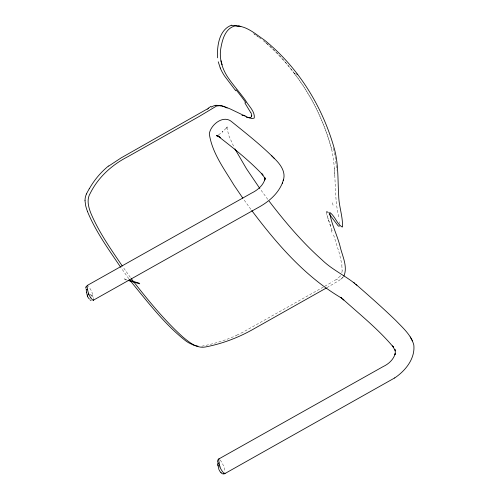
<?xml version="1.0" encoding="UTF-8"?>
<svg xmlns="http://www.w3.org/2000/svg" width="499" height="499" viewBox="0 0 499 499"><rect width="100%" height="100%" fill="white"/><g stroke="black" fill="none" stroke-linecap="round" stroke-linejoin="round"><path stroke-width="0.37" stroke-dasharray="2.5 1.87" d="M326.458 212.312L326.895 211.701L328.099 212.649M342.264 270.252L341.79 273.09M340.181 276.178L337.361 278.716M326.988 287.624L339.351 280.344L343.324 276.964M342.807 277.563L340.374 279.633M218.574 134.873L222.885 131.617L222.392 132.01L226.958 127.413L226.583 128.093L227.164 126.889L226.939 128.967L226.883 127.763L228.866 135.709L233.894 146.893M336.407 279.39L332.471 281.816M330.737 282.833L324.78 286.258M323.29 287.112L243.069 332.116M236.8 335.153L239.957 333.663A94.529 51.416 -20.9 0 0 243.069 332.116M201.777 346.2L207.628 344.965A85.778 46.644 -20.9 0 0 236.869 335.259M90.575 294.928L92.82 295.527L92.995 296.493A47.792 10.554 60.7 0 1 93.276 298.421L93.307 298.733M89.583 294.616L92.82 295.527A59.225 13.08 60.7 0 0 92.621 294.529L91.598 291.085L89.134 287.175A8.34 1.84 60.7 0 0 88.741 286.688L88.442 286.332M266.803 43.606C277.12 52.339 286.183 62.487 294.192 73.359L295.67 73.783M328.878 212.331L326.683 211.707L327.369 211.969M124.101 278.822L127.114 279.683M124.619 279.502L126.503 280.039M253.561 33.608L255.968 35.254M254.465 34.213L255.22 34.73M256.723 35.785L257.472 36.321M256.567 35.685L259.711 37.961M258.969 37.406L261.931 39.652M263.104 40.587L264.869 41.991L263.403 40.812M265.349 42.39L266.316 43.195M266.023 42.964C297.51 70.515 320.233 107.784 331.33 148.072C336.981 171.001 333.282 194.984 338.952 217.957M294.192 73.359C311.638 95.746 324.225 121.837 331.61 149.201M267.77 199.369L260.291 189.14M250.841 209.318L243.275 198.783M128.804 278.716L121.051 267.782M130.301 277.35L122.735 266.647M329.864 223.964L330.806 226.702M332.128 230.569L328.442 219.766M329.315 222.354L327.812 217.832L328.28 219.267M333.619 234.992L339.364 253.342L342.021 265.194M327.394 216.491L327.038 215.281M339.557 221.806L339.719 223.44M334.517 168.388L334.891 175.654M333.426 148.278A38.28 13.747 78.3 0 1 336.314 170.178M332.496 202.775A65.257 5.252 73.9 0 1 333.332 206.461M326.664 214.564A13.261 1.447 66.9 0 1 326.346 212.056M327.718 217.658A14.546 1.173 69.2 0 1 327.3 216.304M331.174 229.939A45.372 1.372 71.1 0 1 332.303 233.245M341.753 265.275A27.283 23.328 -65.9 0 1 342.027 270.277M340.43 275.641A8.258 7.803 -54.3 0 1 340.081 276.103M337.53 278.966A16.024 8.676 -37.3 0 1 336.544 279.665M220.159 460.059A6.749 1.491 60.7 0 1 220.315 460.246L220.714 460.739A5.632 1.241 60.7 0 1 221.013 461.132L223.621 465.841A23.84 5.264 60.7 0 1 223.826 466.609L224.113 467.775A46.7 10.317 60.7 0 1 224.569 470.046L224.706 470.919A27.482 6.069 60.7 0 1 224.831 472.173M92.995 296.493A2.72 2.252 -9.8 0 1 91.772 296.88"/><path stroke-width="0.75" d="M85.878 288.335L85.959 287.112M224.843 473.064L224.843 473.108A13.71 3.031 60.7 0 1 224.768 473.601L224.743 473.62M251.565 116.211L251.577 115.737M93.357 300.092L93.369 299.918A25.767 5.689 60.7 0 0 93.369 299.631M87.15 285.584L87.125 285.727A25.792 5.695 60.7 0 0 87.15 286.569L87.219 287.293A47.087 10.398 60.7 0 0 87.456 289.002A37.487 8.277 60.7 0 0 87.606 289.832M283.214 180.551C286.289 172.155 280.276 164.152 274.519 158.62C261.289 145.284 246.462 133.663 231.873 121.868C223.409 114.252 210.472 124.937 209.318 133.875C212.038 152.869 224.213 168.912 233.881 185.01L242.832 198.159M93.251 300.267L257.69 207.827C268.287 202.189 278.274 193.812 282.64 182.341M282.328 183.314L283.544 179.49M86.383 193.986L89.215 188.765M85.928 287.168L86.433 286.152M217.926 459.729L217.389 461.955M343.792 276.309C348.146 266.503 342.102 255.663 339.987 245.988C337.037 234.773 331.479 224.051 329.646 212.668L329.939 212.568C335.128 216.254 336.819 223.82 342.202 227.064L342.482 226.858C342.938 216.522 338.858 206.23 338.69 195.783C337.711 180.102 338.565 164.121 334.367 148.821C322.604 106.736 298.502 67.471 264.308 39.995C255.432 34.075 246.182 25.318 234.779 26.004C224.912 28.63 222.155 40.313 220.701 49.127C219.092 59.818 222.86 70.602 229.153 79.179C234.324 86.464 240.312 93.132 245.52 100.399C248.533 105.869 255.151 111.377 254.265 118.057L252.082 118.625L248.265 117.583L230.257 108.963L223.864 106.387L220.24 105.663L216.597 106.006L199.157 116.479L128.106 156.555C112.2 164.633 98.365 177.051 90.325 193.15C86.321 199.481 88.485 207.347 91.08 213.765C99.108 232.478 110.909 249.251 122.305 266.023M108.657 166.117L121.008 157.965L207.235 109M224.768 473.626L224.743 473.67A4.117 0.911 60.7 0 1 224.587 473.744L394.753 377.899M394.628 377.986C405.425 370.801 415.318 358.619 413.808 344.952C411.132 334.979 402.88 327.893 396.013 320.701C383.045 308.114 369.46 296.181 355.849 284.305M208.775 107.896L211.033 106.293M208.545 108.071L208.189 108.327M326.321 288.01L254.983 328.223C239.532 337.218 222.648 343.73 205.07 347.036C196.481 348.508 189.19 342.127 182.996 337.137C163.647 319.622 147.211 299.132 131.193 278.61M218.743 459.005L383.151 366.584C388.621 364.045 393.48 359.611 395.196 353.685L394.927 354.658L395.333 352.188L395.033 349.581L395.383 350.878L392.557 345.938L393.418 347.173C378.442 329.303 360.072 314.663 342.807 299.088L343.867 299.999L340.723 297.304L341.778 298.215C305.188 276.764 277.001 244.073 251.758 210.541M87.256 285.453L251.696 193.032C257.503 190.169 263.067 185.616 264.944 179.185L264.626 180.233L264.875 177.875L265.069 179.172L264.551 177.288L265.2 178.636L261.95 173.845L262.973 175.093C249.176 160.379 233.133 147.872 217.246 135.528L220.24 137.431L219.011 136.651M216.547 135.859L218.001 135.759L216.597 135.578L218.493 136.321M231.723 25.125C219.061 29.553 216.915 46.151 217.552 57.822M93.07 300.273L91.941 299.275A7.148 1.578 60.7 0 1 91.741 299.038L91.492 298.733A9.163 2.027 60.7 0 1 91.161 298.296L90.924 297.978M296.631 74.058L297.261 74.232M128.617 280.114L139.202 283.139M129.59 279.802L130.37 280.893L133.439 281.767M128.006 280.469L139.72 283.819M246.955 117.302L249.806 117.764L251.346 116.966A14.352 4.111 49 0 0 251.602 116.248M238.591 25.742L240.824 26.516M194.554 345.632L188.553 342.738A70.028 59.78 -38.2 0 1 185.216 340.461C163.953 323.633 147.536 301.658 130.37 280.893M87.437 285.459L87.793 285.684M91.099 300.498L90.119 299.955M224.974 107.085L221.912 105.869A41.454 33.396 -65.7 0 0 221.007 105.588M225.405 107.273L225.835 107.46M241.996 115.356L242.701 115.674M226.683 107.846L227.107 108.046M224.4 473.67L224.413 473.676A1.771 0.393 60.7 0 1 224.276 473.595M356.916 285.228C345.938 275.885 332.378 270.04 321.992 259.854C302.263 242.314 285.141 222.08 269.117 201.166M224.263 473.582L224.182 473.514A3.206 0.705 60.7 0 1 224.02 473.37M353.591 282.378L354.652 283.295M89.396 299.063L89.09 298.726A4.447 0.986 60.7 0 1 88.99 298.614L88.828 298.408A6.493 1.435 60.7 0 1 88.591 298.103L88.086 297.392A2.726 0.605 60.7 0 1 87.868 297.067M271.493 155.576L272.81 156.892M273.202 157.304L274.519 158.62M329.109 213.822L338.122 225.804A20.627 3.2 67.1 0 0 339.513 225.86M235.74 90.756L224.506 75.935A20.627 6.007 54.1 0 1 220.202 67.958M90.88 297.915L90.394 297.236A5.533 1.223 60.7 0 1 89.939 296.525A3.418 0.755 60.7 0 1 89.34 295.495L89.096 295.003A2.483 0.549 60.7 0 1 88.99 294.759L88.36 293.212L88.766 294.204A2.72 1.665 -19.2 0 0 87.699 296.768A9.244 2.04 60.7 0 1 87.575 296.387A12.282 2.713 60.7 0 1 87.468 296.075L87.412 295.882A25.069 5.539 60.7 0 1 86.589 292.227M259.86 188.535L246.506 168.799L234.879 148.827M120.664 267.233C108.582 249.381 95.752 231.661 87.512 211.613M244.853 102.881L250.592 112.4M219.254 470.314L219.548 470.788A4.84 1.067 60.7 0 0 220.096 471.561L220.377 471.929A3.58 0.792 60.7 0 0 220.932 472.584M410.278 336.981L412.455 340.898M220.265 67.995L218.231 61.77M219.523 465.049L219.803 466.203A24.551 5.42 60.7 0 0 220.003 466.958M219.523 465.043A47.405 10.473 60.7 0 1 219.073 462.798L218.637 459.454M219.03 469.809A21.769 4.809 60.7 0 1 218.849 469.141L218.593 468.074A44.598 9.849 60.7 0 1 218.169 465.96L217.938 464.507M217.807 463.44L217.757 462.798M84.986 200.598L85.685 205.75A62.911 54.098 -38.5 0 0 87.55 211.595M85.048 200.586A16.236 14.022 -36.8 0 1 86.433 193.999M89.296 188.809A85.784 82.921 29.2 0 1 108.526 165.967M208.289 108.476A16.018 8.315 -37.2 0 1 207.316 109.162M211.339 107.085A8.726 5.395 -40.7 0 1 215.138 105.464M215.219 105.339A23.459 18.213 -52.1 0 1 220.851 105.931M245.177 115.961A45.372 11.146 40.9 0 1 243.531 115.269M246.855 117.184A36.421 9.618 42.5 0 1 246.556 117.09M250.878 112.599A13.192 3.705 50.3 0 1 251.739 115.905M236.071 89.808A57.547 13.093 52.9 0 1 245.913 102.757M222.149 64.801A65.263 20.06 52.4 0 1 221.007 60.759M231.848 25.412A37.138 18.95 58.6 0 1 238.772 26.491M197.978 346.138A16.448 13.654 -33.5 0 1 194.635 345.483M218.169 465.96A2.72 2.252 -9.8 0 1 219.073 462.798M221.094 472.291A10.953 2.42 60.7 0 1 221.038 472.653A2.72 2.589 15.1 0 0 224.768 473.601M218.55 459.323A4.029 0.892 60.7 0 1 219.292 459.161M88.766 294.204A12.001 2.651 60.7 0 1 88.604 293.718A15.001 3.312 60.7 0 1 88.479 293.331L88.41 293.1A25.848 5.707 60.7 0 1 87.624 289.863M86.552 292.177A44.299 9.787 60.7 0 1 86.327 290.568L86.265 289.894A23.06 5.096 60.7 0 1 86.24 289.202M86.458 289.264A1.428 0.318 60.7 0 1 86.583 289.401M224.026 473.389A6.443 1.422 60.7 0 1 222.991 472.185L222.629 471.717A7.554 1.665 60.7 0 1 221.762 470.482A3.836 0.848 60.7 0 1 219.928 466.877"/></g></svg>
